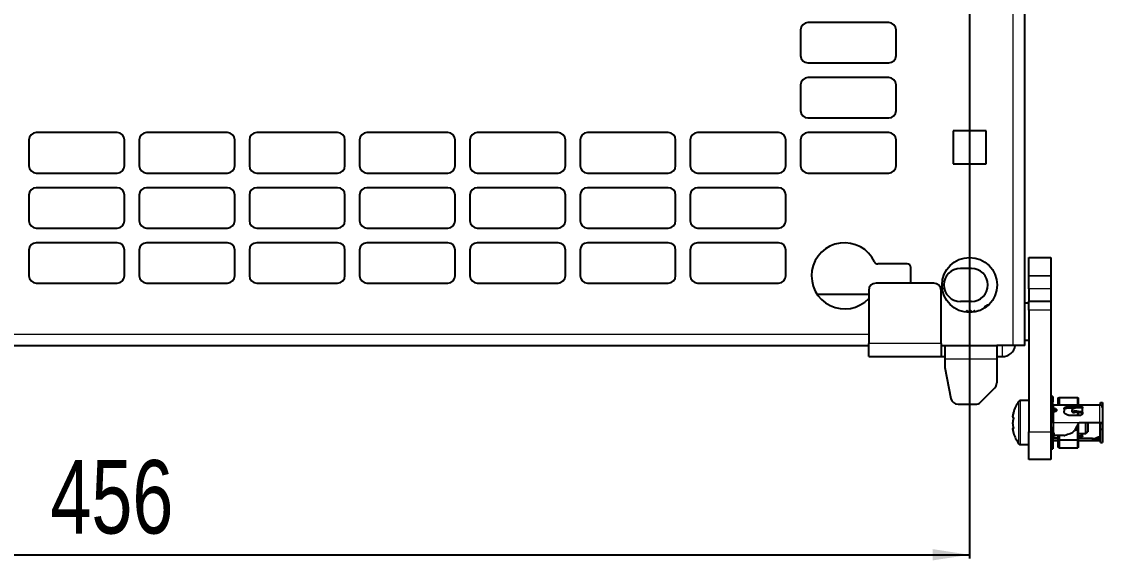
# Model space of a CAD drawing. Header units: millimetres. Extents: x -591 to 844, y -456 to 1988.
# Drawn here: x -272.6 to 21.6, y -299.5 to -152.7 of the extents above; entities that cross this region are included whole.
import ezdxf

# ---------------------------------------------------------------- set-up
doc = ezdxf.new("R2010")
doc.units = ezdxf.units.MM
doc.layers.add('FORMAT', color=7, linetype='Continuous')
doc.styles.add('SLDTEXTSTYLE0', font='TXT', dxfattribs={"width": 0.75})
doc.dimstyles.new('SLDDIMSTYLE0', dxfattribs={"dimtxt": 20, "dimasz": 10, "dimexe": 0, "dimexo": 0.0625, "dimgap": 5, "dimtad": 2, "dimdec": 1, "dimrnd": 1e-09, "dimzin": 12, "dimdsep": 46, "dimtxsty": 'SLDTEXTSTYLE0', "dimsah": 1, "dimcen": 0.09, "dimadec": 0, "dimazin": 3, "dimtfac": 1, "dimtofl": 0, "dimtmove": 0, "dimatfit": 3, "dimfxl": 0, "dimfrac": 2, "dimtolj": 1, "dimtzin": 12, "dimarcsym": 0})

# ---------------------------------------------------------------- blocks, each defined once
blk = doc.blocks.new('_D_4')
at = {"layer": 'FORMAT'}
for p, q in [((-470.58, 800.51), (-470.58, -298.98)), ((-14.58, 800.51), (-14.58, -298.98)), ((-470.58, -297.98), (-14.58, -297.98))]:
    blk.add_line(p, q, dxfattribs=at)
for points in [[(-470.58, -297.98), (-460.58, -299.51), (-460.58, -296.44)], [(-14.58, -297.98), (-24.58, -296.44), (-24.58, -299.51)]]:
    blk.add_solid(points, dxfattribs=at)
at = {"layer": 'FORMAT', "insert": (-264.75, -272.19), "char_height": 20, "attachment_point": 1, "style": 'SLDTEXTSTYLE0'}
blk.add_mtext('456', dxfattribs=at)

msp = doc.modelspace()

# ---------------------------------------------------------------- linework, layer by layer
at = {"color": 8, "linetype": 'Continuous', "lineweight": 18}
for p, q in [((-2.68, -240.98), (-2.68, 1842.02)), ((1.57, -221.98), (7.57, -221.98)), ((7.57, -221.98), (1.57, -221.98)), ((7.57, -225.52), (1.57, -225.52)), ((7.57, -231.37), (1.57, -231.37)), ((-442.63, -237.89), (-42.03, -237.89)), ((-22.33, -240.38), (-42.03, -240.38)), ((-5.68, -240.98), (-5.68, -243.98)), ((-21.33, -244.58), (-7.18, -244.58)), ((-1.2, -267.75), (-1.2, -256.2)), ((-0.75, -267.98), (-0.75, -255.98)), ((8.27, -257.13), (8.27, -258.13)), ((8.52, -258.53), (8.52, -258.13)), ((12.37, -257.58), (12.37, -258.03)), ((15.67, -258.03), (15.67, -257.58)), ((20.87, -261.98), (20.87, -257.13)), ((8.27, -259.02), (8.27, -261.98)), ((1.57, -264.48), (7.57, -264.48)), ((8.27, -261.98), (15.27, -261.98)), ((20.87, -265.92), (20.87, -261.98)), ((8.27, -265.43), (8.27, -266.33))]:
    msp.add_line(p, q, dxfattribs=at)
at = {"color": 7, "linetype": 'Continuous', "lineweight": 25}
for p, q in [((0.42, -240.98), (0.42, 1842.02)), ((-60.58, -154.98), (-60.58, -161.98)), ((-36.58, -152.98), (-58.58, -152.98)), ((-34.58, -161.98), (-34.58, -154.98)), ((-58.58, -163.98), (-36.58, -163.98)), ((-60.58, -169.98), (-60.58, -176.98)), ((-36.58, -167.98), (-58.58, -167.98)), ((-34.58, -176.98), (-34.58, -169.98)), ((-58.58, -178.98), (-36.58, -178.98)), ((-270.58, -184.98), (-270.58, -191.98)), ((-246.58, -182.98), (-268.58, -182.98)), ((-244.58, -191.98), (-244.58, -184.98)), ((-240.58, -184.98), (-240.58, -191.98)), ((-216.58, -182.98), (-238.58, -182.98)), ((-214.58, -191.98), (-214.58, -184.98)), ((-210.58, -184.98), (-210.58, -191.98)), ((-186.58, -182.98), (-208.58, -182.98)), ((-184.58, -191.98), (-184.58, -184.98)), ((-180.58, -184.98), (-180.58, -191.98)), ((-156.58, -182.98), (-178.58, -182.98)), ((-154.58, -191.98), (-154.58, -184.98)), ((-150.58, -184.98), (-150.58, -191.98)), ((-126.58, -182.98), (-148.58, -182.98)), ((-124.58, -191.98), (-124.58, -184.98)), ((-120.58, -184.98), (-120.58, -191.98)), ((-96.58, -182.98), (-118.58, -182.98)), ((-94.58, -191.98), (-94.58, -184.98)), ((-90.58, -184.98), (-90.58, -191.98)), ((-66.58, -182.98), (-88.58, -182.98)), ((-64.58, -191.98), (-64.58, -184.98)), ((-60.58, -184.98), (-60.58, -191.98)), ((-36.58, -182.98), (-58.58, -182.98)), ((-34.58, -191.98), (-34.58, -184.98)), ((-19.08, -182.48), (-19.08, -191.48)), ((-10.08, -182.48), (-19.08, -182.48)), ((-10.08, -191.48), (-10.08, -182.48)), ((-268.58, -193.98), (-246.58, -193.98)), ((-238.58, -193.98), (-216.58, -193.98)), ((-208.58, -193.98), (-186.58, -193.98)), ((-178.58, -193.98), (-156.58, -193.98)), ((-148.58, -193.98), (-126.58, -193.98)), ((-118.58, -193.98), (-96.58, -193.98)), ((-88.58, -193.98), (-66.58, -193.98)), ((-58.58, -193.98), (-36.58, -193.98)), ((-19.08, -191.48), (-10.08, -191.48)), ((-270.58, -199.98), (-270.58, -206.98)), ((-246.58, -197.98), (-268.58, -197.98)), ((-244.58, -206.98), (-244.58, -199.98)), ((-240.58, -199.98), (-240.58, -206.98)), ((-216.58, -197.98), (-238.58, -197.98)), ((-214.58, -206.98), (-214.58, -199.98)), ((-210.58, -199.98), (-210.58, -206.98)), ((-186.58, -197.98), (-208.58, -197.98)), ((-184.58, -206.98), (-184.58, -199.98)), ((-180.58, -199.98), (-180.58, -206.98)), ((-156.58, -197.98), (-178.58, -197.98)), ((-154.58, -206.98), (-154.58, -199.98)), ((-150.58, -199.98), (-150.58, -206.98)), ((-126.58, -197.98), (-148.58, -197.98)), ((-124.58, -206.98), (-124.58, -199.98)), ((-120.58, -199.98), (-120.58, -206.98)), ((-96.58, -197.98), (-118.58, -197.98)), ((-94.58, -206.98), (-94.58, -199.98)), ((-90.58, -199.98), (-90.58, -206.98)), ((-66.58, -197.98), (-88.58, -197.98)), ((-64.58, -206.98), (-64.58, -199.98)), ((-268.58, -208.98), (-246.58, -208.98)), ((-238.58, -208.98), (-216.58, -208.98)), ((-208.58, -208.98), (-186.58, -208.98)), ((-178.58, -208.98), (-156.58, -208.98)), ((-148.58, -208.98), (-126.58, -208.98)), ((-118.58, -208.98), (-96.58, -208.98)), ((-88.58, -208.98), (-66.58, -208.98)), ((-246.58, -212.98), (-268.58, -212.98)), ((-216.58, -212.98), (-238.58, -212.98)), ((-186.58, -212.98), (-208.58, -212.98)), ((-156.58, -212.98), (-178.58, -212.98)), ((-126.58, -212.98), (-148.58, -212.98)), ((-96.58, -212.98), (-118.58, -212.98)), ((-66.58, -212.98), (-88.58, -212.98)), ((-270.58, -214.98), (-270.58, -221.98)), ((-244.58, -221.98), (-244.58, -214.98)), ((-240.58, -214.98), (-240.58, -221.98)), ((-214.58, -221.98), (-214.58, -214.98)), ((-210.58, -214.98), (-210.58, -221.98)), ((-184.58, -221.98), (-184.58, -214.98)), ((-180.58, -214.98), (-180.58, -221.98)), ((-154.58, -221.98), (-154.58, -214.98)), ((-150.58, -214.98), (-150.58, -221.98)), ((-124.58, -221.98), (-124.58, -214.98)), ((-120.58, -214.98), (-120.58, -221.98)), ((-94.58, -221.98), (-94.58, -214.98)), ((-90.58, -214.98), (-90.58, -221.98)), ((-64.58, -221.98), (-64.58, -214.98)), ((1.57, -216.98), (7.57, -216.98)), ((1.57, -221.98), (1.57, -216.98)), ((7.57, -216.98), (7.57, -221.98)), ((-31.58, -218.74), (-39.53, -218.74)), ((-30.58, -223.98), (-30.58, -219.74)), ((-14.08, -219.98), (-17.08, -219.98)), ((1.57, -225.52), (1.57, -221.98)), ((1.57, -221.98), (1.57, -221.98)), ((7.57, -221.98), (7.57, -225.52)), ((7.57, -221.98), (7.57, -221.98)), ((-268.58, -223.98), (-246.58, -223.98)), ((-238.58, -223.98), (-216.58, -223.98)), ((-208.58, -223.98), (-186.58, -223.98)), ((-178.58, -223.98), (-156.58, -223.98)), ((-148.58, -223.98), (-126.58, -223.98)), ((-118.58, -223.98), (-96.58, -223.98)), ((-88.58, -223.98), (-66.58, -223.98)), ((-42.03, -225.98), (-42.03, -240.38)), ((-24.33, -223.98), (-40.03, -223.98)), ((-22.33, -240.38), (-22.33, -225.98)), ((1.57, -225.52), (1.57, -228.87)), ((7.57, -225.52), (7.57, -228.87)), ((-56.06, -226.99), (-42.03, -226.99)), ((-14.08, -228.98), (-17.08, -228.98)), ((1.57, -228.87), (7.57, -228.87)), ((1.57, -231.37), (1.57, -228.87)), ((7.57, -228.87), (7.57, -231.37)), ((-15.33, -231.48), (-15.58, -231.73)), ((-15.58, -231.73), (-15.58, -231.91)), ((-15.21, -231.48), (-15.33, -231.48)), ((-15.33, -231.48), (-15.33, -231.94)), ((-14.86, -231.97), (-15.21, -231.48)), ((-15.21, -231.48), (-15.21, -231.95)), ((-14.35, -231.48), (-14.7, -231.98)), ((-14.21, -231.48), (-14.35, -231.48)), ((-14.35, -231.48), (-14.35, -231.97)), ((-13.88, -231.94), (-14.21, -231.48)), ((-14.21, -231.48), (-14.21, -231.97)), ((-13.35, -231.48), (-13.66, -231.92)), ((-13.21, -231.48), (-13.35, -231.48)), ((-13.35, -231.48), (-13.35, -231.87)), ((-12.98, -231.8), (-13.21, -231.48)), ((-13.21, -231.48), (-13.21, -231.85)), ((-12.35, -231.48), (-12.49, -231.68)), ((-12.21, -231.48), (-12.35, -231.48)), ((-12.35, -231.48), (-12.35, -231.64)), ((-12.14, -231.57), (-12.21, -231.48)), ((-12.21, -231.48), (-12.21, -231.59)), ((-9.71, -229.98), (-10.58, -230.48)), ((-10.58, -230.48), (-10.58, -230.82)), ((-9.48, -229.98), (-9.71, -229.98)), ((-9.71, -229.98), (-9.71, -230.18)), ((1.57, -229.48), (0.42, -229.48)), ((1.57, -231.37), (1.57, -264.48)), ((7.57, -231.37), (7.57, -264.48)), ((-442.63, -240.99), (-42.03, -240.99)), ((-42.03, -243.98), (-42.03, -240.38)), ((-22.33, -240.38), (-22.33, -243.98)), ((-22.33, -240.98), (-21.33, -240.98)), ((-21.33, -240.98), (-21.33, -244.58)), ((-21.33, -240.98), (-7.18, -240.98)), ((-2.68, -240.98), (-7.18, -240.98)), ((-7.18, -240.98), (-7.18, -244.58)), ((0.42, -240.98), (-2.68, -240.98)), ((0.42, -239.48), (1.57, -239.48)), ((-42.03, -243.98), (-22.33, -243.98)), ((-22.33, -243.98), (-21.33, -243.98)), ((-7.18, -243.98), (-5.68, -243.98)), ((-21.33, -244.58), (-21.33, -246.98)), ((-21.33, -246.98), (-19.65, -255.37)), ((-7.18, -244.58), (-7.18, -251.15)), ((-11.59, -256.39), (-7.76, -252.56)), ((8.07, -254.88), (7.57, -254.88)), ((8.07, -254.88), (8.07, -256.34)), ((9.57, -255.26), (9.77, -255.13)), ((9.57, -257.13), (9.57, -255.26)), ((9.77, -255.13), (9.77, -257.13)), ((9.77, -255.13), (14.86, -255.13)), ((14.86, -257.13), (14.86, -255.13)), ((14.86, -255.13), (14.97, -255.36)), ((14.97, -255.36), (14.97, -257.13)), ((-17.69, -256.98), (-13.01, -256.98)), ((1.57, -255.98), (-0.75, -255.98)), ((7.57, -256.34), (8.07, -256.34)), ((7.57, -257.65), (8.07, -257.65)), ((8.07, -257.65), (8.07, -256.34)), ((8.07, -257.65), (8.07, -261.98)), ((8.27, -257.13), (18.87, -257.13)), ((8.52, -258.13), (8.27, -258.13)), ((8.52, -258.53), (8.27, -258.53)), ((8.37, -259.02), (8.37, -258.53)), ((9.07, -258.49), (9.07, -258.61)), ((11.17, -258.22), (11.17, -258.9)), ((12.37, -257.58), (15.67, -257.58)), ((14.09, -258.03), (12.37, -258.03)), ((13.24, -258.78), (13.24, -258.76)), ((16.17, -257.82), (16.17, -258.03)), ((16.17, -259.16), (16.17, -258.03)), ((18.87, -257.13), (20.87, -257.13)), ((21.07, -256.54), (21.57, -256.54)), ((21.07, -257.16), (21.07, -256.54)), ((21.57, -256.54), (21.57, -257.83)), ((21.57, -257.83), (21.57, -261.98)), ((8.37, -258.98), (8.11, -258.98)), ((8.52, -259.02), (8.27, -259.02)), ((12.37, -259.93), (15.67, -259.93)), ((13.29, -258.92), (13.52, -259.22)), ((14.86, -259.93), (14.86, -259.15)), ((14.97, -259.2), (14.97, -259.93)), ((16.17, -259.16), (16.17, -259.48)), ((-2.64, -263.51), (-2.79, -263.51)), ((1.57, -271.98), (1.57, -264.48)), ((8.07, -261.98), (7.57, -261.98)), ((7.57, -263.28), (8.07, -263.28)), ((8.07, -263.81), (7.57, -263.81)), ((7.57, -264.48), (7.57, -271.98)), ((8.07, -261.98), (8.27, -261.98)), ((8.07, -263.28), (8.07, -263.81)), ((8.07, -263.42), (8.27, -263.43)), ((8.07, -263.81), (8.07, -269.08)), ((8.27, -264.73), (8.27, -261.98)), ((14.12, -263.98), (15.27, -261.98)), ((14.12, -263.98), (14.86, -263.98)), ((14.86, -263.98), (14.86, -262.7)), ((14.86, -266.67), (14.86, -263.98)), ((14.97, -263.98), (14.86, -263.98)), ((14.97, -262.5), (14.97, -263.98)), ((14.97, -263.98), (14.97, -266.64)), ((15.27, -261.98), (20.87, -261.98)), ((17.07, -262.11), (17.07, -261.98)), ((17.07, -264.98), (17.07, -262.11)), ((17.07, -264.98), (17.57, -264.48)), ((17.57, -261.98), (17.57, -264.48)), ((20.87, -261.98), (21.57, -261.98)), ((21.07, -262.11), (21.07, -261.98)), ((21.07, -262.11), (21.57, -262.11)), ((21.07, -263.8), (21.07, -262.11)), ((21.07, -263.8), (21.57, -263.8)), ((21.07, -267.41), (21.07, -263.8)), ((21.57, -261.98), (21.57, -262.11)), ((21.57, -262.11), (21.57, -263.8)), ((21.57, -263.8), (21.57, -267.41)), ((8.07, -264.98), (8.31, -264.98)), ((8.37, -265.43), (8.27, -265.43)), ((9.57, -266.33), (8.27, -266.33)), ((8.27, -266.83), (9.57, -266.83)), ((8.37, -266.13), (8.37, -265.1)), ((8.37, -266.13), (9.57, -266.13)), ((11.17, -265.48), (9.02, -265.48)), ((9.57, -266.65), (9.57, -265.48)), ((9.57, -268.69), (9.57, -266.65)), ((9.77, -266.67), (9.57, -266.65)), ((9.77, -265.48), (9.77, -266.67)), ((9.77, -266.67), (9.77, -268.82)), ((9.77, -266.67), (14.86, -266.67)), ((14.97, -266.64), (14.86, -266.67)), ((14.86, -268.82), (14.86, -266.67)), ((14.97, -264.98), (17.07, -264.98)), ((16.17, -265.52), (14.97, -265.64)), ((15.67, -265.92), (14.97, -265.92)), ((18.87, -266.33), (14.97, -266.33)), ((14.97, -266.64), (14.97, -268.59)), ((14.97, -266.83), (18.87, -266.83)), ((16.17, -265.52), (16.17, -264.98)), ((16.17, -265.68), (16.17, -265.52)), ((18.87, -266.33), (18.87, -266.83)), ((18.87, -266.83), (20.87, -266.83)), ((20.37, -265.92), (20.37, -266.37)), ((20.87, -265.92), (20.37, -265.92)), ((20.37, -266.37), (20.87, -266.37)), ((20.87, -266.37), (20.87, -265.92)), ((21.07, -267.41), (21.57, -267.41)), ((-0.75, -267.98), (1.57, -267.98)), ((7.57, -269.08), (8.07, -269.08)), ((9.77, -268.82), (9.57, -268.69)), ((9.77, -268.82), (14.86, -268.82)), ((14.97, -268.59), (14.86, -268.82)), ((7.57, -271.98), (1.57, -271.98))]:
    msp.add_line(p, q, dxfattribs=at)
at = {"color": 7, "linetype": 'Continuous', "lineweight": 25, "flags": 128}
for points in [[(8.07, -258.5), (8.13, -258.51), (8.27, -258.53)], [(-2.66, -259.29), (-2.73, -259.54), (-2.84, -260.06)], [(8.07, -258.9), (8.07, -258.93), (8.09, -258.95), (8.1, -258.97), (8.13, -258.99), (8.16, -259), (8.19, -259.01), (8.23, -259.02), (8.27, -259.02)], [(8.37, -258.85), (8.33, -258.94), (8.31, -258.98)], [(-2.84, -263.89), (-2.73, -264.41), (-2.62, -264.8)], [(8.07, -265.45), (8.13, -265.44), (8.27, -265.43)], [(8.07, -266.36), (8.13, -266.34), (8.27, -266.33)], [(20.87, -266.83), (21.01, -266.81), (21.07, -266.8)]]:
    msp.add_lwpolyline(points, dxfattribs=at)
at = {"color": 7, "linetype": 'Continuous', "lineweight": 25}
msp.add_circle((-14.58, -224.48), 7.5, dxfattribs=at)
for centre, radius, start, end in [((-58.58, -154.98), 2, 90, 180), ((-36.58, -154.98), 2, 0, 90), ((-58.58, -161.98), 2, 180, 270), ((-36.58, -161.98), 2, 270, 0), ((-58.58, -169.98), 2, 90, 180), ((-36.58, -169.98), 2, 0, 90), ((-58.58, -176.98), 2, 180, 270), ((-36.58, -176.98), 2, 270, 0), ((-268.58, -184.98), 2, 90, 180), ((-246.58, -184.98), 2, 0, 90), ((-238.58, -184.98), 2, 90, 180), ((-216.58, -184.98), 2, 0, 90), ((-208.58, -184.98), 2, 90, 180), ((-186.58, -184.98), 2, 0, 90), ((-178.58, -184.98), 2, 90, 180), ((-156.58, -184.98), 2, 0, 90), ((-148.58, -184.98), 2, 90, 180), ((-126.58, -184.98), 2, 0, 90), ((-118.58, -184.98), 2, 90, 180), ((-96.58, -184.98), 2, 0, 90), ((-88.58, -184.98), 2, 90, 180), ((-66.58, -184.98), 2, 0, 90), ((-58.58, -184.98), 2, 90, 180), ((-36.58, -184.98), 2, 0, 90), ((-268.58, -191.98), 2, 180, 270), ((-246.58, -191.98), 2, 270, 0), ((-238.58, -191.98), 2, 180, 270), ((-216.58, -191.98), 2, 270, 0), ((-208.58, -191.98), 2, 180, 270), ((-186.58, -191.98), 2, 270, 0), ((-178.58, -191.98), 2, 180, 270), ((-156.58, -191.98), 2, 270, 0), ((-148.58, -191.98), 2, 180, 270), ((-126.58, -191.98), 2, 270, 0), ((-118.58, -191.98), 2, 180, 270), ((-96.58, -191.98), 2, 270, 0), ((-88.58, -191.98), 2, 180, 270), ((-66.58, -191.98), 2, 270, 0), ((-58.58, -191.98), 2, 180, 270), ((-36.58, -191.98), 2, 270, 0), ((-268.58, -199.98), 2, 90, 180), ((-246.58, -199.98), 2, 0, 90), ((-238.58, -199.98), 2, 90, 180), ((-216.58, -199.98), 2, 0, 90), ((-208.58, -199.98), 2, 90, 180), ((-186.58, -199.98), 2, 0, 90), ((-178.58, -199.98), 2, 90, 180), ((-156.58, -199.98), 2, 0, 90), ((-148.58, -199.98), 2, 90, 180), ((-126.58, -199.98), 2, 0, 90), ((-118.58, -199.98), 2, 90, 180), ((-96.58, -199.98), 2, 0, 90), ((-88.58, -199.98), 2, 90, 180), ((-66.58, -199.98), 2, 0, 90), ((-268.58, -206.98), 2, 180, 270), ((-246.58, -206.98), 2, 270, 0), ((-238.58, -206.98), 2, 180, 270), ((-216.58, -206.98), 2, 270, 0), ((-208.58, -206.98), 2, 180, 270), ((-186.58, -206.98), 2, 270, 0), ((-178.58, -206.98), 2, 180, 270), ((-156.58, -206.98), 2, 270, 0), ((-148.58, -206.98), 2, 180, 270), ((-126.58, -206.98), 2, 270, 0), ((-118.58, -206.98), 2, 180, 270), ((-96.58, -206.98), 2, 270, 0), ((-88.58, -206.98), 2, 180, 270), ((-66.58, -206.98), 2, 270, 0), ((-268.58, -214.98), 2, 90, 180), ((-246.58, -214.98), 2, 0, 90), ((-238.58, -214.98), 2, 90, 180), ((-216.58, -214.98), 2, 0, 90), ((-208.58, -214.98), 2, 90, 180), ((-186.58, -214.98), 2, 0, 90), ((-178.58, -214.98), 2, 90, 180), ((-156.58, -214.98), 2, 0, 90), ((-148.58, -214.98), 2, 90, 180), ((-126.58, -214.98), 2, 0, 90), ((-118.58, -214.98), 2, 90, 180), ((-96.58, -214.98), 2, 0, 90), ((-88.58, -214.98), 2, 90, 180), ((-66.58, -214.98), 2, 0, 90), ((-48.58, -221.99), 9, 25.1507, 316.7004), ((-39.53, -217.74), 1, 205.1507, 270), ((-31.58, -219.74), 1, 0, 90), ((-17.08, -224.48), 4.5, 90, 270), ((-14.08, -224.48), 4.5, 270, 90), ((-268.58, -221.98), 2, 180, 270), ((-246.58, -221.98), 2, 270, 0), ((-238.58, -221.98), 2, 180, 270), ((-216.58, -221.98), 2, 270, 0), ((-208.58, -221.98), 2, 180, 270), ((-186.58, -221.98), 2, 270, 0), ((-178.58, -221.98), 2, 180, 270), ((-156.58, -221.98), 2, 270, 0), ((-148.58, -221.98), 2, 180, 270), ((-126.58, -221.98), 2, 270, 0), ((-118.58, -221.98), 2, 180, 270), ((-96.58, -221.98), 2, 270, 0), ((-88.58, -221.98), 2, 180, 270), ((-66.58, -221.98), 2, 270, 0), ((-40.03, -225.98), 2, 90, 180), ((-24.33, -225.98), 2, 0, 90), ((-5.68, -240.38), 3.6, 270, 350.4059), ((-9.18, -251.15), 2, 315, 360), ((-17.69, -254.98), 2, 191.3099, 270), ((-13.01, -254.98), 2, 270, 315), ((6.97, -261.98), 10, 144.7485, 164.4243), ((-0.75, -256.52), 0.54, 90, 144.7485), ((8.27, -256.93), 0.2, 180, 270), ((8.25, -257.95), 0.183, 187.3339, 275.8124), ((20.87, -257.83), 0.7, 360, 90), ((9.02, -264.73), 0.75, 180, 270), ((6.97, -261.98), 10, 196.3891, 215.2515), ((8.17, -265.06), 0.0996, 125.5332, 176.0721), ((8.27, -267.03), 0.2, 90, 180), ((11.17, -264.73), 0.75, 270, 285.0484), ((20.87, -266.13), 0.2, 270, 360), ((-0.75, -267.44), 0.54, 215.2515, 270)]:
    msp.add_arc(centre, radius, start, end, dxfattribs=at)
for points, knots in [([(8.52, -258.13), (8.58, -258.13), (8.71, -258.14), (8.87, -258.2), (9, -258.29), (9.06, -258.39), (9.07, -258.46), (9.07, -258.49)], [0, 0, 0, 0, 0.2143929, 0.4287887, 0.6430611, 0.8568545, 1, 1, 1, 1]), ([(9.03, -258.75), (9.01, -258.72), (8.96, -258.65), (8.82, -258.57), (8.67, -258.53), (8.56, -258.53), (8.52, -258.53)], [0, 0, 0, 0, 0.252501, 0.531568, 0.811143, 1, 1, 1, 1]), ([(9.07, -258.61), (9.07, -258.65), (9.05, -258.74), (8.96, -258.87), (8.82, -258.96), (8.67, -259.02), (8.56, -259.02), (8.52, -259.02)], [0, 0, 0, 0, 0.214305, 0.42865, 0.642279, 0.856223, 1, 1, 1, 1]), ([(11.17, -258.22), (11.18, -258.14), (11.21, -257.98), (11.41, -257.79), (11.71, -257.66), (12.04, -257.59), (12.27, -257.58), (12.37, -257.58)], [0, 0, 0, 0, 0.2128333, 0.4258501, 0.6355415, 0.8465873, 1, 1, 1, 1]), ([(12.37, -258.03), (12.24, -258.04), (11.97, -258.05), (11.61, -258.14), (11.34, -258.29), (11.19, -258.49), (11.18, -258.63), (11.17, -258.69)], [0, 0, 0, 0, 0.212875, 0.425767, 0.637937, 0.847353, 1, 1, 1, 1]), ([(13.65, -258.24), (13.6, -258.27), (13.5, -258.32), (13.38, -258.44), (13.29, -258.57), (13.25, -258.68), (13.24, -258.74), (13.24, -258.76)], [0, 0, 0, 0, 0.225867, 0.451734, 0.677598, 0.903479, 1, 1, 1, 1]), ([(13.24, -258.78), (13.25, -258.82), (13.26, -258.9), (13.33, -258.97), (13.44, -259.01), (13.56, -259), (13.63, -258.98), (13.65, -258.98)], [0, 0, 0, 0, 0.225883, 0.451767, 0.67765, 0.903524, 1, 1, 1, 1]), ([(16.17, -258.03), (15.67, -257.96), (15, -257.88), (14.11, -257.99), (13.8, -258.16), (13.65, -258.24)], [0, 0, 0, 0, 0.587693, 0.790818, 1, 1, 1, 1]), ([(16.17, -259.16), (15.67, -259.05), (15, -258.91), (14.11, -258.79), (13.8, -258.92), (13.65, -258.98)], [0, 0, 0, 0, 0.587693, 0.790818, 1, 1, 1, 1]), ([(15.67, -257.58), (15.73, -257.58), (15.84, -257.59), (15.99, -257.62), (16.1, -257.68), (16.16, -257.75), (16.17, -257.8), (16.17, -257.82)], [0, 0, 0, 0, 0.214445, 0.428893, 0.643239, 0.857188, 1, 1, 1, 1]), ([(-2.66, -259.29), (-2.65, -259.26), (-2.64, -259.22), (-2.63, -259.19), (-2.63, -259.18), (-2.63, -259.18), (-2.63, -259.19), (-2.64, -259.23), (-2.7, -259.44), (-2.79, -259.83), (-2.86, -260.28), (-2.85, -260.54), (-2.79, -260.61), (-2.72, -260.6), (-2.66, -260.62), (-2.64, -260.63), (-2.63, -260.67), (-2.63, -260.69), (-2.63, -260.72), (-2.64, -260.77), (-2.68, -260.95), (-2.76, -261.23), (-2.83, -261.62), (-2.86, -262.03), (-2.83, -262.53), (-2.76, -262.93), (-2.67, -263.26), (-2.64, -263.38), (-2.63, -263.44), (-2.63, -263.47), (-2.63, -263.5), (-2.63, -263.52), (-2.65, -263.54), (-2.73, -263.53), (-2.82, -263.48), (-2.86, -263.57), (-2.84, -263.87), (-2.77, -264.25), (-2.7, -264.54), (-2.67, -264.64), (-2.65, -264.71), (-2.64, -264.75), (-2.63, -264.77), (-2.63, -264.77), (-2.63, -264.77)], [0, 0, 0, 0, 0.010728, 0.015224, 0.018112, 0.020571, 0.023024, 0.027377, 0.040819, 0.103498, 0.166695, 0.204011, 0.256335, 0.314494, 0.327735, 0.341099, 0.344105, 0.346621, 0.34914, 0.352978, 0.363553, 0.410702, 0.470972, 0.507237, 0.543762, 0.627026, 0.651816, 0.664256, 0.66927, 0.671997, 0.674747, 0.677852, 0.683424, 0.704689, 0.788652, 0.828321, 0.868497, 0.946466, 0.965714, 0.977954, 0.986009, 0.994111, 0.997345, 1, 1, 1, 1]), ([(-2.84, -260.06), (-2.85, -260.09), (-2.86, -260.13), (-2.85, -260.12), (-2.85, -260.11)], [0, 0, 0, 0, 0.6565099, 1, 1, 1, 1]), ([(12.37, -259.93), (12.24, -259.91), (11.97, -259.89), (11.61, -259.7), (11.34, -259.44), (11.19, -259.16), (11.18, -258.98), (11.17, -258.9)], [0, 0, 0, 0, 0.213238, 0.42649, 0.63916, 0.849598, 1, 1, 1, 1]), ([(13.52, -259.21), (13.53, -259.23), (13.54, -259.24), (13.56, -259.26), (13.56, -259.26)], [0, 0, 0, 0, 0.872289, 1, 1, 1, 1]), ([(13.9, -259.28), (13.85, -259.3), (13.75, -259.32), (13.63, -259.31), (13.58, -259.27), (13.56, -259.26)], [0, 0, 0, 0, 0.369126, 0.738256, 1, 1, 1, 1]), ([(16.17, -259.45), (15.74, -259.35), (15.15, -259.22), (14.34, -259.1), (14.04, -259.22), (13.9, -259.28)], [0, 0, 0, 0, 0.56666, 0.780905, 1, 1, 1, 1]), ([(16.17, -259.48), (16.17, -259.53), (16.15, -259.63), (16.07, -259.76), (15.94, -259.86), (15.8, -259.92), (15.71, -259.92), (15.67, -259.93)], [0, 0, 0, 0, 0.214373, 0.428779, 0.642592, 0.856666, 1, 1, 1, 1]), ([(-2.84, -263.89), (-2.85, -263.87), (-2.86, -263.83), (-2.85, -263.84), (-2.85, -263.84)], [0, 0, 0, 0, 0.429774, 1, 1, 1, 1]), ([(8.07, -263.69), (8.07, -263.68), (8.07, -263.66), (8.09, -263.64), (8.13, -263.62), (8.2, -263.62), (8.25, -263.63), (8.27, -263.63)], [0, 0, 0, 0, 0.195302, 0.377541, 0.538909, 0.761383, 1, 1, 1, 1]), ([(8.07, -264.75), (8.07, -264.74), (8.07, -264.72), (8.09, -264.69), (8.13, -264.66), (8.21, -264.65), (8.26, -264.64), (8.28, -264.64)], [0, 0, 0, 0, 0.187462, 0.362386, 0.517277, 0.750642, 1, 1, 1, 1]), ([(14.12, -263.98), (13.95, -264.19), (13.6, -264.64), (12.61, -265.11), (11.85, -265.32), (11.37, -265.45)], [0, 0, 0, 0, 0.254027, 0.526591, 1, 1, 1, 1]), ([(16.17, -265.68), (16.17, -265.71), (16.15, -265.77), (16.07, -265.84), (15.94, -265.89), (15.8, -265.91), (15.71, -265.92), (15.67, -265.92)], [0, 0, 0, 0, 0.2142948, 0.4286301, 0.6422302, 0.856153, 1, 1, 1, 1]), ([(18.87, -266.33), (19.15, -266.3), (19.65, -266.26), (20.15, -266.02), (20.37, -265.92)], [0, 0, 0, 0, 0.559868, 1, 1, 1, 1]), ([(18.87, -266.83), (19.15, -266.79), (19.65, -266.73), (20.15, -266.48), (20.37, -266.37)], [0, 0, 0, 0, 0.559911, 1, 1, 1, 1]), ([(20.87, -266.83), (20.87, -266.79), (20.87, -266.73), (20.87, -266.48), (20.87, -266.37)], [0, 0, 0, 0, 0.559866, 1, 1, 1, 1])]:
    msp.add_open_spline(points, degree=3, knots=knots, dxfattribs=at)
at = {"color": 8, "linetype": 'Continuous', "lineweight": 18}
msp.add_open_spline([(13.65, -258.98), (13.69, -259.03), (13.76, -259.11), (13.84, -259.22), (13.88, -259.27), (13.9, -259.28)], degree=3, knots=[0, 0, 0, 0, 0.502362, 0.815418, 1, 1, 1, 1], dxfattribs=at)

# ---------------------------------------------------------------- dimensions: what is measured, and where the dimension line sits
at = {"layer": 'FORMAT'}
dim = msp.add_linear_dim(base=(-14.58, -297.98), p1=(-470.58, 800.52), p2=(-14.58, 800.52), angle=0, dimstyle='SLDDIMSTYLE0', dxfattribs=at)
dim.commit()
dim.dimension.update_dxf_attribs({"geometry": '_D_4', "text_midpoint": (-242.58, -297.98), "dimtype": 160})

doc.saveas('drawing.dxf')
